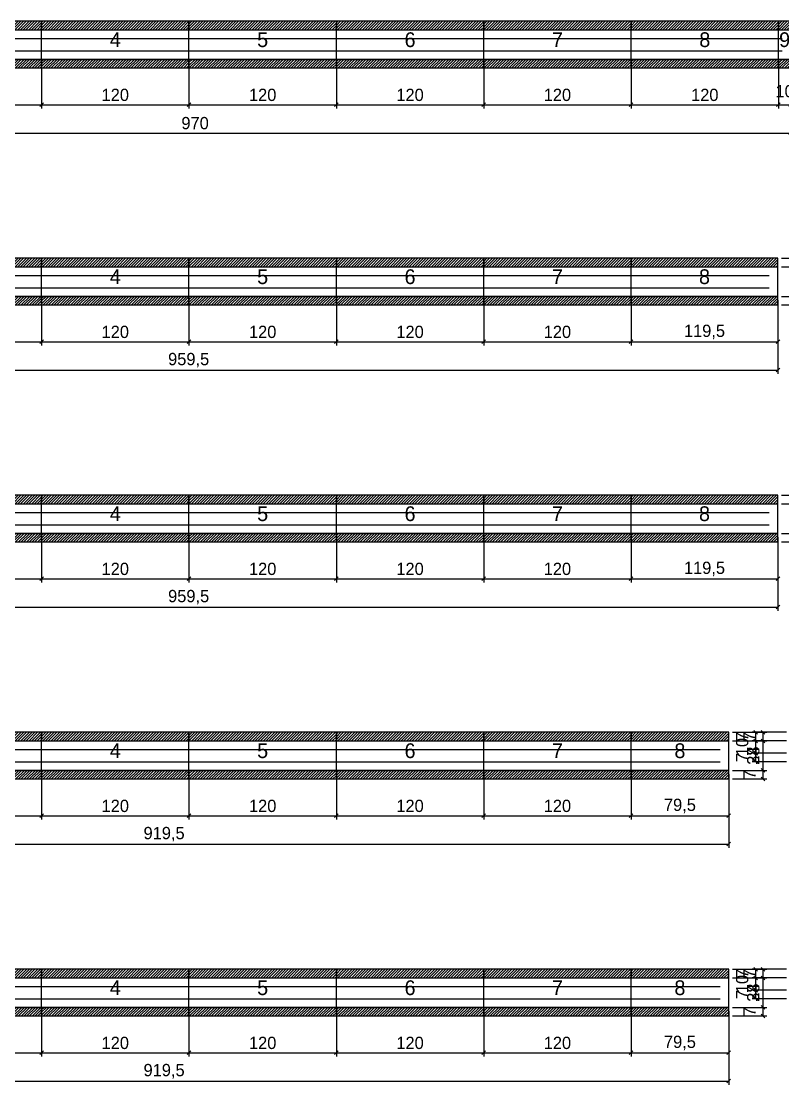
# Model space of a CAD drawing. Extents: x -10500 to 3070, y -11667 to 1250.
# Drawn here: x 551 to 1171, y -2789 to -1923 of the extents above; entities that cross this region are included whole.
import ezdxf
from ezdxf.enums import TextEntityAlignment as Align

# ---------------------------------------------------------------- set-up
doc = ezdxf.new("R2010")
doc.units = 0
for name, color, linetype in [('5', 5, 'Continuous'), ('COTA', 241, 'Continuous'), ('Painéis', 200, 'Continuous'), ('SARR_2.2x7', 40, 'Continuous'), ('SCO-___-LAJ', 224, 'Continuous')]:
    doc.layers.add(name, color=color, linetype=linetype)
doc.dimstyles.new('PAINEL', dxfattribs={"dimtxt": 10, "dimasz": 3, "dimexe": 3, "dimexo": 3, "dimgap": 3, "dimtad": 1, "dimblk": 'OBLIQUE', "dimblk1": 'OBLIQUE', "dimcen": 2.5, "dimclrd": 4, "dimclre": 4, "dimclrt": 240, "dimazin": 3, "dimtfac": 1, "dimtmove": 0, "dimatfit": 3})

# ---------------------------------------------------------------- blocks, each defined once
blk = doc.blocks.new('_OBLIQUE')
at = {"color": 0, "linetype": 'BYBLOCK'}
blk.add_line((-0.5, -0.5), (0.5, 0.5), dxfattribs=at)

msp = doc.modelspace()

# ---------------------------------------------------------------- hatches: boundary and pattern name
at = {"layer": 'COTA'}
h = msp.add_hatch(dxfattribs=at)
h.set_pattern_fill('ANSI31', scale=0.5)
h.paths.add_polyline_path([(448, -1930), (568, -1930), (568, -1923), (448, -1923)])
h = msp.add_hatch(dxfattribs=at)
h.set_pattern_fill('ANSI31', scale=0.5)
h.paths.add_polyline_path([(568, -1930), (688, -1930), (688, -1923), (568, -1923)])
h = msp.add_hatch(dxfattribs=at)
h.set_pattern_fill('ANSI31', scale=0.5)
h.paths.add_polyline_path([(688, -1930), (808, -1930), (808, -1923), (688, -1923)])
h = msp.add_hatch(dxfattribs=at)
h.set_pattern_fill('ANSI31', scale=0.5)
h.paths.add_polyline_path([(808, -1930), (928, -1930), (928, -1923), (808, -1923)])
h = msp.add_hatch(dxfattribs=at)
h.set_pattern_fill('ANSI31', scale=0.5)
h.paths.add_polyline_path([(928, -1930), (1048, -1930), (1048, -1923), (928, -1923)])
h = msp.add_hatch(dxfattribs=at)
h.set_pattern_fill('ANSI31', scale=0.5)
h.paths.add_polyline_path([(1048, -1930), (1168, -1930), (1168, -1923), (1048, -1923)])
h = msp.add_hatch(dxfattribs=at)
h.set_pattern_fill('ANSI31', scale=0.5)
h.paths.add_polyline_path([(1168, -1930), (1178, -1930), (1178, -1923), (1168, -1923)])
h = msp.add_hatch(dxfattribs=at)
h.set_pattern_fill('ANSI31', scale=0.5)
h.paths.add_polyline_path([(448, -1961), (568, -1961), (568, -1954), (448, -1954)])
h = msp.add_hatch(dxfattribs=at)
h.set_pattern_fill('ANSI31', scale=0.5)
h.paths.add_polyline_path([(568, -1961), (688, -1961), (688, -1954), (568, -1954)])
h = msp.add_hatch(dxfattribs=at)
h.set_pattern_fill('ANSI31', scale=0.5)
h.paths.add_polyline_path([(688, -1961), (808, -1961), (808, -1954), (688, -1954)])
h = msp.add_hatch(dxfattribs=at)
h.set_pattern_fill('ANSI31', scale=0.5)
h.paths.add_polyline_path([(808, -1961), (928, -1961), (928, -1954), (808, -1954)])
h = msp.add_hatch(dxfattribs=at)
h.set_pattern_fill('ANSI31', scale=0.5)
h.paths.add_polyline_path([(928, -1961), (1048, -1961), (1048, -1954), (928, -1954)])
h = msp.add_hatch(dxfattribs=at)
h.set_pattern_fill('ANSI31', scale=0.5)
h.paths.add_polyline_path([(1048, -1961), (1168, -1961), (1168, -1954), (1048, -1954)])
h = msp.add_hatch(dxfattribs=at)
h.set_pattern_fill('ANSI31', scale=0.5)
h.paths.add_polyline_path([(1168, -1961), (1178, -1961), (1178, -1954), (1168, -1954)])
h = msp.add_hatch(dxfattribs=at)
h.set_pattern_fill('ANSI31', scale=0.5)
h.paths.add_polyline_path([(448, -2123), (568, -2123), (568, -2116), (448, -2116)])
h = msp.add_hatch(dxfattribs=at)
h.set_pattern_fill('ANSI31', scale=0.5)
h.paths.add_polyline_path([(568, -2123), (688, -2123), (688, -2116), (568, -2116)])
h = msp.add_hatch(dxfattribs=at)
h.set_pattern_fill('ANSI31', scale=0.5)
h.paths.add_polyline_path([(688, -2123), (808, -2123), (808, -2116), (688, -2116)])
h = msp.add_hatch(dxfattribs=at)
h.set_pattern_fill('ANSI31', scale=0.5)
h.paths.add_polyline_path([(808, -2123), (928, -2123), (928, -2116), (808, -2116)])
h = msp.add_hatch(dxfattribs=at)
h.set_pattern_fill('ANSI31', scale=0.5)
h.paths.add_polyline_path([(928, -2123), (1048, -2123), (1048, -2116), (928, -2116)])
h = msp.add_hatch(dxfattribs=at)
h.set_pattern_fill('ANSI31', scale=0.5)
h.paths.add_polyline_path([(1048, -2123), (1167.5, -2123), (1167.5, -2116), (1048, -2116)])
h = msp.add_hatch(dxfattribs=at)
h.set_pattern_fill('ANSI31', scale=0.5)
h.paths.add_polyline_path([(448, -2154), (568, -2154), (568, -2147), (448, -2147)])
h = msp.add_hatch(dxfattribs=at)
h.set_pattern_fill('ANSI31', scale=0.5)
h.paths.add_polyline_path([(568, -2154), (688, -2154), (688, -2147), (568, -2147)])
h = msp.add_hatch(dxfattribs=at)
h.set_pattern_fill('ANSI31', scale=0.5)
h.paths.add_polyline_path([(688, -2154), (808, -2154), (808, -2147), (688, -2147)])
h = msp.add_hatch(dxfattribs=at)
h.set_pattern_fill('ANSI31', scale=0.5)
h.paths.add_polyline_path([(808, -2154), (928, -2154), (928, -2147), (808, -2147)])
h = msp.add_hatch(dxfattribs=at)
h.set_pattern_fill('ANSI31', scale=0.5)
h.paths.add_polyline_path([(928, -2154), (1048, -2154), (1048, -2147), (928, -2147)])
h = msp.add_hatch(dxfattribs=at)
h.set_pattern_fill('ANSI31', scale=0.5)
h.paths.add_polyline_path([(1048, -2154), (1167.5, -2154), (1167.5, -2147), (1048, -2147)])
h = msp.add_hatch(dxfattribs=at)
h.set_pattern_fill('ANSI31', scale=0.5)
h.paths.add_polyline_path([(448, -2316), (568, -2316), (568, -2309), (448, -2309)])
h = msp.add_hatch(dxfattribs=at)
h.set_pattern_fill('ANSI31', scale=0.5)
h.paths.add_polyline_path([(568, -2316), (688, -2316), (688, -2309), (568, -2309)])
h = msp.add_hatch(dxfattribs=at)
h.set_pattern_fill('ANSI31', scale=0.5)
h.paths.add_polyline_path([(688, -2316), (808, -2316), (808, -2309), (688, -2309)])
h = msp.add_hatch(dxfattribs=at)
h.set_pattern_fill('ANSI31', scale=0.5)
h.paths.add_polyline_path([(808, -2316), (928, -2316), (928, -2309), (808, -2309)])
h = msp.add_hatch(dxfattribs=at)
h.set_pattern_fill('ANSI31', scale=0.5)
h.paths.add_polyline_path([(928, -2316), (1048, -2316), (1048, -2309), (928, -2309)])
h = msp.add_hatch(dxfattribs=at)
h.set_pattern_fill('ANSI31', scale=0.5)
h.paths.add_polyline_path([(1048, -2316), (1167.5, -2316), (1167.5, -2309), (1048, -2309)])
h = msp.add_hatch(dxfattribs=at)
h.set_pattern_fill('ANSI31', scale=0.5)
h.paths.add_polyline_path([(448, -2347), (568, -2347), (568, -2340), (448, -2340)])
h = msp.add_hatch(dxfattribs=at)
h.set_pattern_fill('ANSI31', scale=0.5)
h.paths.add_polyline_path([(568, -2347), (688, -2347), (688, -2340), (568, -2340)])
h = msp.add_hatch(dxfattribs=at)
h.set_pattern_fill('ANSI31', scale=0.5)
h.paths.add_polyline_path([(688, -2347), (808, -2347), (808, -2340), (688, -2340)])
h = msp.add_hatch(dxfattribs=at)
h.set_pattern_fill('ANSI31', scale=0.5)
h.paths.add_polyline_path([(808, -2347), (928, -2347), (928, -2340), (808, -2340)])
h = msp.add_hatch(dxfattribs=at)
h.set_pattern_fill('ANSI31', scale=0.5)
h.paths.add_polyline_path([(928, -2347), (1048, -2347), (1048, -2340), (928, -2340)])
h = msp.add_hatch(dxfattribs=at)
h.set_pattern_fill('ANSI31', scale=0.5)
h.paths.add_polyline_path([(1048, -2347), (1167.5, -2347), (1167.5, -2340), (1048, -2340)])
h = msp.add_hatch(dxfattribs=at)
h.set_pattern_fill('ANSI31', scale=0.5)
h.paths.add_polyline_path([(448, -2509), (568, -2509), (568, -2502), (448, -2502)])
h = msp.add_hatch(dxfattribs=at)
h.set_pattern_fill('ANSI31', scale=0.5)
h.paths.add_polyline_path([(568, -2509), (688, -2509), (688, -2502), (568, -2502)])
h = msp.add_hatch(dxfattribs=at)
h.set_pattern_fill('ANSI31', scale=0.5)
h.paths.add_polyline_path([(688, -2509), (808, -2509), (808, -2502), (688, -2502)])
h = msp.add_hatch(dxfattribs=at)
h.set_pattern_fill('ANSI31', scale=0.5)
h.paths.add_polyline_path([(808, -2509), (928, -2509), (928, -2502), (808, -2502)])
h = msp.add_hatch(dxfattribs=at)
h.set_pattern_fill('ANSI31', scale=0.5)
h.paths.add_polyline_path([(928, -2509), (1048, -2509), (1048, -2502), (928, -2502)])
h = msp.add_hatch(dxfattribs=at)
h.set_pattern_fill('ANSI31', scale=0.5)
h.paths.add_polyline_path([(1048, -2509), (1127.5, -2509), (1127.5, -2502), (1048, -2502)])
h = msp.add_hatch(dxfattribs=at)
h.set_pattern_fill('ANSI31', scale=0.5)
h.paths.add_polyline_path([(448, -2540), (568, -2540), (568, -2533), (448, -2533)])
h = msp.add_hatch(dxfattribs=at)
h.set_pattern_fill('ANSI31', scale=0.5)
h.paths.add_polyline_path([(568, -2540), (688, -2540), (688, -2533), (568, -2533)])
h = msp.add_hatch(dxfattribs=at)
h.set_pattern_fill('ANSI31', scale=0.5)
h.paths.add_polyline_path([(688, -2540), (808, -2540), (808, -2533), (688, -2533)])
h = msp.add_hatch(dxfattribs=at)
h.set_pattern_fill('ANSI31', scale=0.5)
h.paths.add_polyline_path([(808, -2540), (928, -2540), (928, -2533), (808, -2533)])
h = msp.add_hatch(dxfattribs=at)
h.set_pattern_fill('ANSI31', scale=0.5)
h.paths.add_polyline_path([(928, -2540), (1048, -2540), (1048, -2533), (928, -2533)])
h = msp.add_hatch(dxfattribs=at)
h.set_pattern_fill('ANSI31', scale=0.5)
h.paths.add_polyline_path([(1048, -2540), (1127.5, -2540), (1127.5, -2533), (1048, -2533)])
h = msp.add_hatch(dxfattribs=at)
h.set_pattern_fill('ANSI31', scale=0.5)
h.paths.add_polyline_path([(448, -2702), (568, -2702), (568, -2695), (448, -2695)])
h = msp.add_hatch(dxfattribs=at)
h.set_pattern_fill('ANSI31', scale=0.5)
h.paths.add_polyline_path([(568, -2702), (688, -2702), (688, -2695), (568, -2695)])
h = msp.add_hatch(dxfattribs=at)
h.set_pattern_fill('ANSI31', scale=0.5)
h.paths.add_polyline_path([(688, -2702), (808, -2702), (808, -2695), (688, -2695)])
h = msp.add_hatch(dxfattribs=at)
h.set_pattern_fill('ANSI31', scale=0.5)
h.paths.add_polyline_path([(808, -2702), (928, -2702), (928, -2695), (808, -2695)])
h = msp.add_hatch(dxfattribs=at)
h.set_pattern_fill('ANSI31', scale=0.5)
h.paths.add_polyline_path([(928, -2702), (1048, -2702), (1048, -2695), (928, -2695)])
h = msp.add_hatch(dxfattribs=at)
h.set_pattern_fill('ANSI31', scale=0.5)
h.paths.add_polyline_path([(1048, -2702), (1127.5, -2702), (1127.5, -2695), (1048, -2695)])
h = msp.add_hatch(dxfattribs=at)
h.set_pattern_fill('ANSI31', scale=0.5)
h.paths.add_polyline_path([(448, -2733), (568, -2733), (568, -2726), (448, -2726)])
h = msp.add_hatch(dxfattribs=at)
h.set_pattern_fill('ANSI31', scale=0.5)
h.paths.add_polyline_path([(568, -2733), (688, -2733), (688, -2726), (568, -2726)])
h = msp.add_hatch(dxfattribs=at)
h.set_pattern_fill('ANSI31', scale=0.5)
h.paths.add_polyline_path([(688, -2733), (808, -2733), (808, -2726), (688, -2726)])
h = msp.add_hatch(dxfattribs=at)
h.set_pattern_fill('ANSI31', scale=0.5)
h.paths.add_polyline_path([(808, -2733), (928, -2733), (928, -2726), (808, -2726)])
h = msp.add_hatch(dxfattribs=at)
h.set_pattern_fill('ANSI31', scale=0.5)
h.paths.add_polyline_path([(928, -2733), (1048, -2733), (1048, -2726), (928, -2726)])
h = msp.add_hatch(dxfattribs=at)
h.set_pattern_fill('ANSI31', scale=0.5)
h.paths.add_polyline_path([(1048, -2733), (1127.5, -2733), (1127.5, -2726), (1048, -2726)])

# ---------------------------------------------------------------- linework, layer by layer
at = {"layer": 'Painéis'}
for p, q in [((448, -1930), (568, -1930)), ((568, -1954), (568, -1930)), ((568, -1954), (568, -1930)), ((568, -1930), (688, -1930)), ((568, -1954), (568, -1930)), ((688, -1954), (688, -1930)), ((688, -1954), (688, -1930)), ((688, -1930), (808, -1930)), ((688, -1954), (688, -1930)), ((808, -1954), (808, -1930)), ((808, -1954), (808, -1930)), ((808, -1930), (928, -1930)), ((808, -1954), (808, -1930)), ((928, -1954), (928, -1930)), ((928, -1954), (928, -1930)), ((928, -1930), (1048, -1930)), ((928, -1954), (928, -1930)), ((1048, -1954), (1048, -1930)), ((1048, -1954), (1048, -1930)), ((1048, -1930), (1168, -1930)), ((1048, -1954), (1048, -1930)), ((1168, -1954), (1168, -1930)), ((1168, -1954), (1168, -1930)), ((1168, -1930), (1178, -1930)), ((1168, -1954), (1168, -1930)), ((448, -1954), (568, -1954)), ((568, -1954), (688, -1954)), ((688, -1954), (808, -1954)), ((808, -1954), (928, -1954)), ((928, -1954), (1048, -1954)), ((1048, -1954), (1168, -1954)), ((1168, -1954), (1178, -1954)), ((448, -2123), (568, -2123)), ((568, -2147), (568, -2123)), ((568, -2147), (568, -2123)), ((568, -2123), (688, -2123)), ((568, -2147), (568, -2123)), ((688, -2147), (688, -2123)), ((688, -2147), (688, -2123)), ((688, -2123), (808, -2123)), ((688, -2147), (688, -2123)), ((808, -2147), (808, -2123)), ((808, -2147), (808, -2123)), ((808, -2123), (928, -2123)), ((808, -2147), (808, -2123)), ((928, -2147), (928, -2123)), ((928, -2147), (928, -2123)), ((928, -2123), (1048, -2123)), ((928, -2147), (928, -2123)), ((1048, -2147), (1048, -2123)), ((1048, -2147), (1048, -2123)), ((1048, -2123), (1167.5, -2123)), ((1048, -2147), (1048, -2123)), ((1167.5, -2147), (1167.5, -2123)), ((448, -2147), (568, -2147)), ((568, -2147), (688, -2147)), ((688, -2147), (808, -2147)), ((808, -2147), (928, -2147)), ((928, -2147), (1048, -2147)), ((1048, -2147), (1167.5, -2147)), ((448, -2316), (568, -2316)), ((568, -2340), (568, -2316)), ((568, -2340), (568, -2316)), ((568, -2316), (688, -2316)), ((568, -2340), (568, -2316)), ((688, -2340), (688, -2316)), ((688, -2340), (688, -2316)), ((688, -2316), (808, -2316)), ((688, -2340), (688, -2316)), ((808, -2340), (808, -2316)), ((808, -2340), (808, -2316)), ((808, -2316), (928, -2316)), ((808, -2340), (808, -2316)), ((928, -2340), (928, -2316)), ((928, -2340), (928, -2316)), ((928, -2316), (1048, -2316)), ((928, -2340), (928, -2316)), ((1048, -2340), (1048, -2316)), ((1048, -2340), (1048, -2316)), ((1048, -2316), (1167.5, -2316)), ((1048, -2340), (1048, -2316)), ((1167.5, -2340), (1167.5, -2316)), ((448, -2340), (568, -2340)), ((568, -2340), (688, -2340)), ((688, -2340), (808, -2340)), ((808, -2340), (928, -2340)), ((928, -2340), (1048, -2340)), ((1048, -2340), (1167.5, -2340)), ((448, -2509), (568, -2509)), ((568, -2533), (568, -2509)), ((568, -2533), (568, -2509)), ((568, -2509), (688, -2509)), ((568, -2533), (568, -2509)), ((688, -2533), (688, -2509)), ((688, -2533), (688, -2509)), ((688, -2509), (808, -2509)), ((688, -2533), (688, -2509)), ((808, -2533), (808, -2509)), ((808, -2533), (808, -2509)), ((808, -2509), (928, -2509)), ((808, -2533), (808, -2509)), ((928, -2533), (928, -2509)), ((928, -2533), (928, -2509)), ((928, -2509), (1048, -2509)), ((928, -2533), (928, -2509)), ((1048, -2533), (1048, -2509)), ((1048, -2533), (1048, -2509)), ((1048, -2509), (1127.5, -2509)), ((1048, -2533), (1048, -2509)), ((1127.5, -2533), (1127.5, -2509)), ((448, -2533), (568, -2533)), ((568, -2533), (688, -2533)), ((688, -2533), (808, -2533)), ((808, -2533), (928, -2533)), ((928, -2533), (1048, -2533)), ((1048, -2533), (1127.5, -2533)), ((448, -2702), (568, -2702)), ((568, -2726), (568, -2702)), ((568, -2726), (568, -2702)), ((568, -2702), (688, -2702)), ((568, -2726), (568, -2702)), ((688, -2726), (688, -2702)), ((688, -2726), (688, -2702)), ((688, -2702), (808, -2702)), ((688, -2726), (688, -2702)), ((808, -2726), (808, -2702)), ((808, -2726), (808, -2702)), ((808, -2702), (928, -2702)), ((808, -2726), (808, -2702)), ((928, -2726), (928, -2702)), ((928, -2726), (928, -2702)), ((928, -2702), (1048, -2702)), ((928, -2726), (928, -2702)), ((1048, -2726), (1048, -2702)), ((1048, -2726), (1048, -2702)), ((1048, -2702), (1127.5, -2702)), ((1048, -2726), (1048, -2702)), ((1127.5, -2726), (1127.5, -2702)), ((448, -2726), (568, -2726)), ((568, -2726), (688, -2726)), ((688, -2726), (808, -2726)), ((808, -2726), (928, -2726)), ((928, -2726), (1048, -2726)), ((1048, -2726), (1127.5, -2726))]:
    msp.add_line(p, q, dxfattribs=at)
at = {"layer": 'SARR_2.2x7'}
for points in [[(448, -1937), (568, -1937)], [(448, -1937), (568, -1937)], [(568, -1937), (688, -1937)], [(568, -1937), (688, -1937)], [(688, -1937), (808, -1937)], [(688, -1937), (808, -1937)], [(808, -1937), (928, -1937)], [(808, -1937), (928, -1937)], [(928, -1937), (1048, -1937)], [(928, -1937), (1048, -1937)], [(1048, -1937), (1168, -1937)], [(1048, -1937), (1168, -1937)], [(1168, -1937), (1171, -1937)], [(1168, -1937), (1171, -1937)], [(448, -1947), (568, -1947)], [(448, -1947), (568, -1947)], [(568, -1947), (688, -1947)], [(568, -1947), (688, -1947)], [(688, -1947), (808, -1947)], [(688, -1947), (808, -1947)], [(808, -1947), (928, -1947)], [(808, -1947), (928, -1947)], [(928, -1947), (1048, -1947)], [(928, -1947), (1048, -1947)], [(1048, -1947), (1168, -1947)], [(1048, -1947), (1168, -1947)], [(1168, -1947), (1171, -1947)], [(1168, -1947), (1171, -1947)], [(448, -2130), (568, -2130)], [(448, -2130), (568, -2130)], [(568, -2130), (688, -2130)], [(568, -2130), (688, -2130)], [(688, -2130), (808, -2130)], [(688, -2130), (808, -2130)], [(808, -2130), (928, -2130)], [(808, -2130), (928, -2130)], [(928, -2130), (1048, -2130)], [(928, -2130), (1048, -2130)], [(1048, -2130), (1160.5, -2130)], [(1048, -2130), (1160.5, -2130)], [(448, -2140), (568, -2140)], [(448, -2140), (568, -2140)], [(568, -2140), (688, -2140)], [(568, -2140), (688, -2140)], [(688, -2140), (808, -2140)], [(688, -2140), (808, -2140)], [(808, -2140), (928, -2140)], [(808, -2140), (928, -2140)], [(928, -2140), (1048, -2140)], [(928, -2140), (1048, -2140)], [(1048, -2140), (1160.5, -2140)], [(1048, -2140), (1160.5, -2140)], [(448, -2323), (568, -2323)], [(448, -2323), (568, -2323)], [(568, -2323), (688, -2323)], [(568, -2323), (688, -2323)], [(688, -2323), (808, -2323)], [(688, -2323), (808, -2323)], [(808, -2323), (928, -2323)], [(808, -2323), (928, -2323)], [(928, -2323), (1048, -2323)], [(928, -2323), (1048, -2323)], [(1048, -2323), (1160.5, -2323)], [(1048, -2323), (1160.5, -2323)], [(448, -2333), (568, -2333)], [(448, -2333), (568, -2333)], [(568, -2333), (688, -2333)], [(568, -2333), (688, -2333)], [(688, -2333), (808, -2333)], [(688, -2333), (808, -2333)], [(808, -2333), (928, -2333)], [(808, -2333), (928, -2333)], [(928, -2333), (1048, -2333)], [(928, -2333), (1048, -2333)], [(1048, -2333), (1160.5, -2333)], [(1048, -2333), (1160.5, -2333)], [(448, -2516), (568, -2516)], [(448, -2516), (568, -2516)], [(568, -2516), (688, -2516)], [(568, -2516), (688, -2516)], [(688, -2516), (808, -2516)], [(688, -2516), (808, -2516)], [(808, -2516), (928, -2516)], [(808, -2516), (928, -2516)], [(928, -2516), (1048, -2516)], [(928, -2516), (1048, -2516)], [(1048, -2516), (1120.5, -2516)], [(1048, -2516), (1120.5, -2516)], [(448, -2526), (568, -2526)], [(448, -2526), (568, -2526)], [(568, -2526), (688, -2526)], [(568, -2526), (688, -2526)], [(688, -2526), (808, -2526)], [(688, -2526), (808, -2526)], [(808, -2526), (928, -2526)], [(808, -2526), (928, -2526)], [(928, -2526), (1048, -2526)], [(928, -2526), (1048, -2526)], [(1048, -2526), (1120.5, -2526)], [(1048, -2526), (1120.5, -2526)], [(448, -2709), (568, -2709)], [(448, -2709), (568, -2709)], [(568, -2709), (688, -2709)], [(568, -2709), (688, -2709)], [(688, -2709), (808, -2709)], [(688, -2709), (808, -2709)], [(808, -2709), (928, -2709)], [(808, -2709), (928, -2709)], [(928, -2709), (1048, -2709)], [(928, -2709), (1048, -2709)], [(1048, -2709), (1120.5, -2709)], [(1048, -2709), (1120.5, -2709)], [(448, -2719), (568, -2719)], [(448, -2719), (568, -2719)], [(568, -2719), (688, -2719)], [(568, -2719), (688, -2719)], [(688, -2719), (808, -2719)], [(688, -2719), (808, -2719)], [(808, -2719), (928, -2719)], [(808, -2719), (928, -2719)], [(928, -2719), (1048, -2719)], [(928, -2719), (1048, -2719)], [(1048, -2719), (1120.5, -2719)], [(1048, -2719), (1120.5, -2719)]]:
    msp.add_lwpolyline(points, dxfattribs=at)
at = {"layer": 'SCO-___-LAJ'}
for points in [[(448, -1930), (568, -1930), (568, -1923), (448, -1923)], [(568, -1930), (688, -1930), (688, -1923), (568, -1923)], [(688, -1930), (808, -1930), (808, -1923), (688, -1923)], [(808, -1930), (928, -1930), (928, -1923), (808, -1923)], [(928, -1930), (1048, -1930), (1048, -1923), (928, -1923)], [(1048, -1930), (1168, -1930), (1168, -1923), (1048, -1923)], [(1168, -1930), (1178, -1930), (1178, -1923), (1168, -1923)], [(448, -1961), (568, -1961), (568, -1954), (448, -1954)], [(568, -1961), (688, -1961), (688, -1954), (568, -1954)], [(688, -1961), (808, -1961), (808, -1954), (688, -1954)], [(808, -1961), (928, -1961), (928, -1954), (808, -1954)], [(928, -1961), (1048, -1961), (1048, -1954), (928, -1954)], [(1048, -1961), (1168, -1961), (1168, -1954), (1048, -1954)], [(1168, -1961), (1178, -1961), (1178, -1954), (1168, -1954)], [(448, -2123), (568, -2123), (568, -2116), (448, -2116)], [(568, -2123), (688, -2123), (688, -2116), (568, -2116)], [(688, -2123), (808, -2123), (808, -2116), (688, -2116)], [(808, -2123), (928, -2123), (928, -2116), (808, -2116)], [(928, -2123), (1048, -2123), (1048, -2116), (928, -2116)], [(1048, -2123), (1167.5, -2123), (1167.5, -2116), (1048, -2116)], [(448, -2154), (568, -2154), (568, -2147), (448, -2147)], [(568, -2154), (688, -2154), (688, -2147), (568, -2147)], [(688, -2154), (808, -2154), (808, -2147), (688, -2147)], [(808, -2154), (928, -2154), (928, -2147), (808, -2147)], [(928, -2154), (1048, -2154), (1048, -2147), (928, -2147)], [(1048, -2154), (1167.5, -2154), (1167.5, -2147), (1048, -2147)], [(448, -2316), (568, -2316), (568, -2309), (448, -2309)], [(568, -2316), (688, -2316), (688, -2309), (568, -2309)], [(688, -2316), (808, -2316), (808, -2309), (688, -2309)], [(808, -2316), (928, -2316), (928, -2309), (808, -2309)], [(928, -2316), (1048, -2316), (1048, -2309), (928, -2309)], [(1048, -2316), (1167.5, -2316), (1167.5, -2309), (1048, -2309)], [(448, -2347), (568, -2347), (568, -2340), (448, -2340)], [(568, -2347), (688, -2347), (688, -2340), (568, -2340)], [(688, -2347), (808, -2347), (808, -2340), (688, -2340)], [(808, -2347), (928, -2347), (928, -2340), (808, -2340)], [(928, -2347), (1048, -2347), (1048, -2340), (928, -2340)], [(1048, -2347), (1167.5, -2347), (1167.5, -2340), (1048, -2340)], [(448, -2509), (568, -2509), (568, -2502), (448, -2502)], [(568, -2509), (688, -2509), (688, -2502), (568, -2502)], [(688, -2509), (808, -2509), (808, -2502), (688, -2502)], [(808, -2509), (928, -2509), (928, -2502), (808, -2502)], [(928, -2509), (1048, -2509), (1048, -2502), (928, -2502)], [(1048, -2509), (1127.5, -2509), (1127.5, -2502), (1048, -2502)], [(448, -2540), (568, -2540), (568, -2533), (448, -2533)], [(568, -2540), (688, -2540), (688, -2533), (568, -2533)], [(688, -2540), (808, -2540), (808, -2533), (688, -2533)], [(808, -2540), (928, -2540), (928, -2533), (808, -2533)], [(928, -2540), (1048, -2540), (1048, -2533), (928, -2533)], [(1048, -2540), (1127.5, -2540), (1127.5, -2533), (1048, -2533)], [(448, -2702), (568, -2702), (568, -2695), (448, -2695)], [(568, -2702), (688, -2702), (688, -2695), (568, -2695)], [(688, -2702), (808, -2702), (808, -2695), (688, -2695)], [(808, -2702), (928, -2702), (928, -2695), (808, -2695)], [(928, -2702), (1048, -2702), (1048, -2695), (928, -2695)], [(1048, -2702), (1127.5, -2702), (1127.5, -2695), (1048, -2695)], [(448, -2733), (568, -2733), (568, -2726), (448, -2726)], [(568, -2733), (688, -2733), (688, -2726), (568, -2726)], [(688, -2733), (808, -2733), (808, -2726), (688, -2726)], [(808, -2733), (928, -2733), (928, -2726), (808, -2726)], [(928, -2733), (1048, -2733), (1048, -2726), (928, -2726)], [(1048, -2733), (1127.5, -2733), (1127.5, -2726), (1048, -2726)]]:
    msp.add_lwpolyline(points, close=True, dxfattribs=at)

# ---------------------------------------------------------------- texts
at = {"layer": '5'}
for s, p in [('4', (628, -1938)), ('5', (748, -1938)), ('6', (868, -1938)), ('7', (988, -1938)), ('8', (1108, -1938)), ('9', (1173, -1938)), ('4', (628, -2131)), ('5', (748, -2131)), ('6', (868, -2131)), ('7', (988, -2131)), ('8', (1107.75, -2131)), ('4', (628, -2324)), ('5', (748, -2324)), ('6', (868, -2324)), ('7', (988, -2324)), ('8', (1107.75, -2324)), ('4', (628, -2517)), ('5', (748, -2517)), ('6', (868, -2517)), ('7', (988, -2517)), ('8', (1087.75, -2517)), ('4', (628, -2710)), ('5', (748, -2710)), ('6', (868, -2710)), ('7', (988, -2710)), ('8', (1087.75, -2710))]:
    msp.add_text(s, height=12, dxfattribs=at).set_placement(p, align=Align.MIDDLE_CENTER)

# ---------------------------------------------------------------- dimensions: what is measured, and where the dimension line sits
at = {"layer": 'COTA'}
for base, p1, p2 in [((208, -2014), (208, -1954), (1178, -1954)), ((448, -1991), (448, -1954), (568, -1954)), ((568, -1991), (568, -1954), (688, -1954)), ((688, -1991), (688, -1954), (808, -1954)), ((808, -1991), (808, -1954), (928, -1954)), ((928, -1991), (928, -1954), (1048, -1954)), ((1048, -1991), (1048, -1954), (1168, -1954)), ((1168, -1991), (1168, -1954), (1178, -1954)), ((208, -2207), (208, -2147), (1167.5, -2147)), ((448, -2184), (448, -2147), (568, -2147)), ((568, -2184), (568, -2147), (688, -2147)), ((688, -2184), (688, -2147), (808, -2147)), ((808, -2184), (808, -2147), (928, -2147)), ((928, -2184), (928, -2147), (1048, -2147)), ((1048, -2184), (1048, -2147), (1167.5, -2147)), ((208, -2400), (208, -2340), (1167.5, -2340)), ((448, -2377), (448, -2340), (568, -2340)), ((568, -2377), (568, -2340), (688, -2340)), ((688, -2377), (688, -2340), (808, -2340)), ((808, -2377), (808, -2340), (928, -2340)), ((928, -2377), (928, -2340), (1048, -2340)), ((1048, -2377), (1048, -2340), (1167.5, -2340)), ((208, -2593), (208, -2533), (1127.5, -2533)), ((448, -2570), (448, -2533), (568, -2533)), ((568, -2570), (568, -2533), (688, -2533)), ((688, -2570), (688, -2533), (808, -2533)), ((808, -2570), (808, -2533), (928, -2533)), ((928, -2570), (928, -2533), (1048, -2533)), ((1048, -2570), (1048, -2533), (1127.5, -2533)), ((208, -2786), (208, -2726), (1127.5, -2726)), ((448, -2763), (448, -2726), (568, -2726)), ((568, -2763), (568, -2726), (688, -2726)), ((688, -2763), (688, -2726), (808, -2726)), ((808, -2763), (808, -2726), (928, -2726)), ((928, -2763), (928, -2726), (1048, -2726)), ((1048, -2763), (1048, -2726), (1127.5, -2726))]:
    msp.add_linear_dim(base=base, p1=p1, p2=p2, dimstyle='PAINEL', dxfattribs=at).render()
for base, p1, p2 in [((1195.5, -2154), (1167.5, -2154), (1167.5, -2116)), ((1195.5, -2123), (1167.5, -2123), (1167.5, -2116)), ((1195.5, -2147), (1167.5, -2147), (1167.5, -2123)), ((1195.5, -2154), (1167.5, -2154), (1167.5, -2147)), ((1195.5, -2347), (1167.5, -2347), (1167.5, -2309)), ((1195.5, -2316), (1167.5, -2316), (1167.5, -2309)), ((1195.5, -2340), (1167.5, -2340), (1167.5, -2316)), ((1195.5, -2347), (1167.5, -2347), (1167.5, -2340)), ((1155.5, -2540), (1127.5, -2540), (1127.5, -2502)), ((1155.5, -2509), (1127.5, -2509), (1127.5, -2502)), ((1149.5, -2509), (1177.5, -2509), (1177.5, -2502)), ((1155.5, -2533), (1127.5, -2533), (1127.5, -2509)), ((1149.5, -2519), (1177.5, -2519), (1177.5, -2509)), ((1149.5, -2526), (1177.5, -2526), (1177.5, -2519)), ((1155.5, -2540), (1127.5, -2540), (1127.5, -2533)), ((1155.5, -2733), (1127.5, -2733), (1127.5, -2695)), ((1155.5, -2702), (1127.5, -2702), (1127.5, -2695)), ((1155.5, -2726), (1127.5, -2726), (1127.5, -2702)), ((1149.5, -2702), (1177.5, -2702), (1177.5, -2695)), ((1149.5, -2712), (1177.5, -2712), (1177.5, -2702)), ((1149.5, -2719), (1177.5, -2719), (1177.5, -2712)), ((1155.5, -2733), (1127.5, -2733), (1127.5, -2726))]:
    msp.add_linear_dim(base=base, p1=p1, p2=p2, angle=90, dimstyle='PAINEL', dxfattribs=at).render()

doc.saveas('drawing.dxf')
